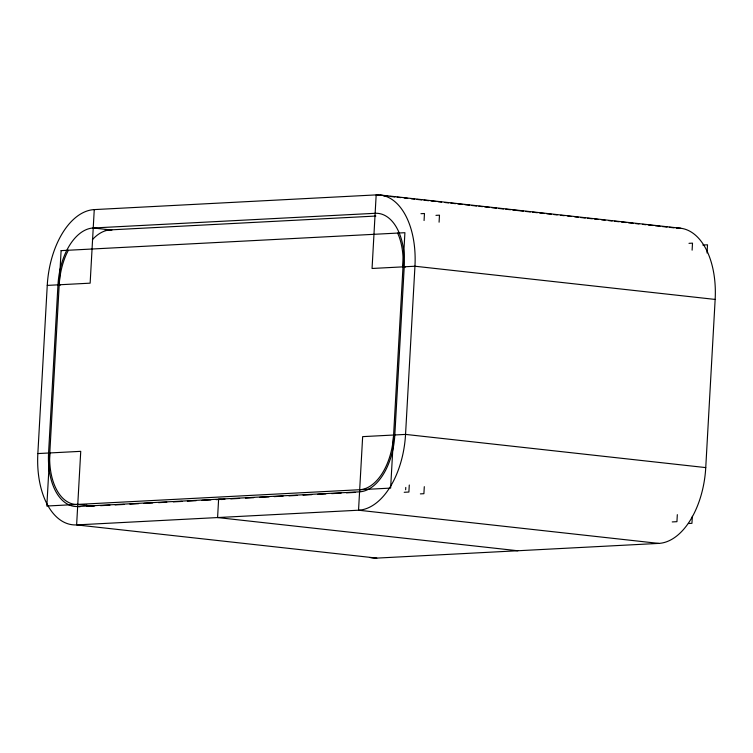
<?xml version="1.0" encoding="UTF-8"?>
<svg xmlns="http://www.w3.org/2000/svg" width="753" height="753" viewBox="0 0 753 753"><rect width="100%" height="100%" fill="white"/><g stroke="black" fill="none" stroke-linecap="round" stroke-linejoin="round"><path stroke-width="1.13" d="M676.373 228.093A73.907 42.582 -83.7 0 1 715.152 299.43L705.749 467.594A73.907 42.582 -83.7 0 1 658.743 543.402L376.829 558.105L76.627 524.907A73.907 42.582 -83.7 0 1 37.848 453.57L47.251 285.406A73.907 42.582 -83.7 0 1 94.257 209.598L376.171 194.895L380.839 195.413M77.663 506.515L359.567 491.822A55.43 31.937 -83.7 0 0 394.826 434.961L404.229 266.797A55.43 31.937 -83.7 0 0 375.135 213.297L93.231 227.99A55.43 31.937 -83.7 0 0 57.972 284.841L48.569 453.014A55.43 31.937 -83.7 0 0 77.663 506.515L79.997 506.778M94.257 209.598L90.144 283.166L47.251 285.406M405.641 489.761L405.773 487.417M409.284 485.017L408.898 492.038L404.201 492.283M424.071 220.535L424.466 213.513L420.946 213.692M424.297 486.673L423.901 493.695L420.381 493.883M439.084 222.191L439.479 215.17L435.959 215.358M677.324 514.657L676.938 521.678L672.241 521.923M692.111 250.165L692.506 243.144L688.986 243.332M692.336 516.313L691.941 523.335L688.421 523.514M707.058 252.999L707.519 244.81L702.822 245.054M68.372 250.241L66.499 253.968A53.557 30.854 -83.7 0 0 59.205 284.785M105.204 230.154L375.851 216.045M37.848 453.57L80.74 451.339L76.627 524.907L358.541 510.214L658.743 543.402M86.482 506.402L88.826 506.28M91.169 506.157L94.69 505.978M100.563 505.668L109.947 505.178M115.105 504.905L124.029 504.444M129.893 504.143L138.599 503.682M143.974 503.409L152.69 502.948M158.563 502.646L166.79 502.213M173.312 501.875L182.057 501.423M187.393 501.14L196.157 500.689M202.03 500.378L210.859 499.917M216.12 499.644L224.94 499.183M230.804 498.881L239.614 498.42M245.487 498.11L253.705 497.686M259.578 497.375L268.981 496.886M274.224 496.613L283.072 496.152M288.945 495.85L297.171 495.418M303.045 495.116L311.77 494.655M317.634 494.354L325.851 493.921M331.715 493.62L341.109 493.13M346.502 492.848L355.19 492.396M380.632 195.065L680.834 228.263M383.173 195.676L387.851 196.194M390.186 196.448L394.854 196.966M397.189 197.22L400.7 197.615M404.201 198.001L407.702 198.387M411.213 198.773L414.715 199.159M417.049 199.423L421.727 199.94M424.061 200.194L428.73 200.712M431.064 200.966L435.742 201.484M438.077 201.748L441.578 202.133M445.089 202.519L448.59 202.905M450.925 203.169L455.593 203.677M457.937 203.941L462.606 204.458M464.94 204.712L469.618 205.23M471.952 205.494L476.621 206.002M478.955 206.266L482.466 206.651M484.8 206.906L489.469 207.423M491.813 207.687L496.481 208.204M498.815 208.459L503.493 208.976M505.828 209.23L510.496 209.748M512.831 210.012L523.344 211.169M525.688 211.433L530.357 211.951M532.691 212.205L537.369 212.722M539.703 212.977L544.372 213.494M546.706 213.758L551.384 214.276M553.719 214.53L557.22 214.916M560.731 215.302L564.232 215.697M567.734 216.083L571.245 216.469M574.746 216.855L578.248 217.241M580.582 217.504L585.26 218.012M587.594 218.276L592.263 218.794M594.606 219.048L598.108 219.434M601.609 219.829L605.111 220.215M608.622 220.601L612.123 220.987M614.457 221.25L619.135 221.758M621.47 222.022L626.138 222.54M628.473 222.794L633.151 223.312M635.485 223.575L638.986 223.961M642.497 224.347L645.999 224.733M648.333 224.987L653.011 225.505M655.345 225.768L660.014 226.286M662.348 226.54L667.026 227.058M669.361 227.312L674.029 227.83M93.231 227.99L111.924 230.051M715.152 299.43L414.95 266.233L372.057 268.473L376.171 194.895A73.907 42.582 -83.7 0 1 414.95 266.233L405.547 434.406A73.907 42.582 -83.7 0 1 358.541 510.214L362.654 436.636L405.547 434.406L705.749 467.594M405.312 267.117L403.006 266.863A53.557 30.854 -83.7 0 0 399.118 236.63L397.65 233.082M57.972 284.841L60.306 285.105M222.116 499.559L218.615 499.164L217.589 517.565L517.791 550.754M92.788 506.072L77.775 504.416A53.322 30.722 -83.7 0 1 49.792 452.948M393.603 435.027A53.322 30.722 -83.7 0 1 359.68 489.714M89.569 505.95A53.322 30.722 -83.7 0 1 86.416 505.254M92.365 239.699A55.43 31.937 -83.7 0 1 110.39 229.881M376.829 558.105A73.907 42.582 -83.7 0 1 370.175 557.549M61.106 250.627L46.827 506.025L390.628 488.104L404.907 232.696L61.106 250.627"/></g></svg>
